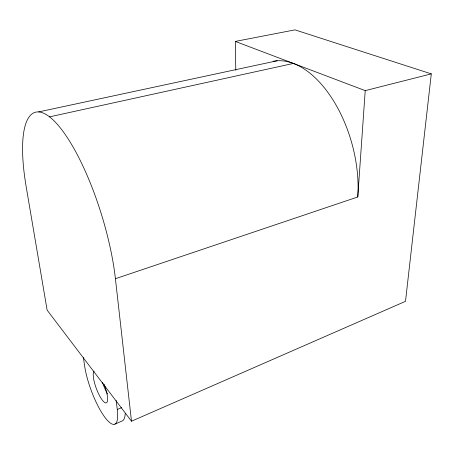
<?xml version="1.0" encoding="UTF-8"?>
<svg xmlns="http://www.w3.org/2000/svg" width="454" height="454" viewBox="0 0 454 454"><rect width="100%" height="100%" fill="white"/><g stroke="black" fill="none" stroke-linecap="round" stroke-linejoin="round"><path stroke-width="0.68" d="M115.418 278.722L357.769 196.979L365.226 90.635L431.3 73.877L405.507 301.32L131.495 421.221L47.137 310.156L26.111 186.293A117.586 33.397 72.9 0 1 55.019 121.831A117.586 33.397 72.9 0 1 115.418 278.722L131.495 421.221M114.902 424.132L122.308 420.915A39.56 10.578 69.6 0 0 125.225 413.424M83.411 357.644L84.631 365.986A39.759 10.255 69.7 0 0 104.976 417.43A39.759 10.255 69.7 0 0 117.274 409.485L121.723 407.596M49.548 116.854L293.403 63.435M38.704 111.9L277.184 60.774M235.791 70.296L235.297 41.422L294.964 29.868L431.3 73.877M235.297 41.422L365.226 90.635M116.156 400.456L117.274 409.485M273.07 61.296A100.09 56.421 74.4 0 1 357.769 196.979M107.519 393.924A16.94 4.523 69.6 0 1 102.542 382.438M104.074 384.18A17.025 4.387 69.7 0 1 106.639 402.687A17.025 4.387 69.7 0 1 96.816 389.776A17.025 4.387 69.7 0 1 94.148 371.134"/></g></svg>
